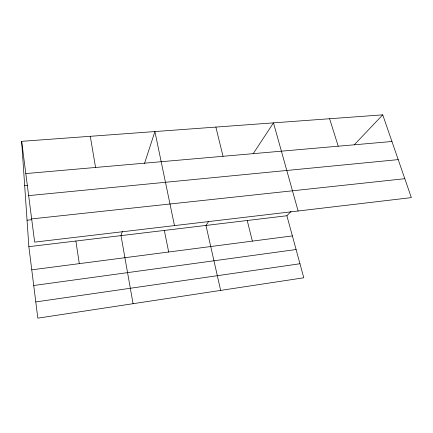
<?xml version="1.0" encoding="UTF-8"?>
<svg xmlns="http://www.w3.org/2000/svg" width="433" height="433" viewBox="0 0 433 433"><rect width="100%" height="100%" fill="white"/><g stroke="black" fill="none" stroke-linecap="round" stroke-linejoin="round"><path stroke-width="0.65" d="M122.425 231.233L120.996 235.628L133.072 303.701M144.519 163.441L154.906 131.556L174.488 225.598M208.489 221.62L205.978 225.441L220.646 290.408M253.148 153.758L273.483 122.858L298.115 210.995M286.89 215.748L303.793 277.786L37.823 318.158L28.854 246.664L286.89 215.748L291.003 211.412M354.232 144.844L382.723 114.842L411.35 197.621L34.651 242.123L21.65 141.337L382.723 114.842M35.787 301.931L299.966 263.751M33.725 285.504L296.091 249.516M31.761 269.829L292.383 235.909M31.658 218.914L404.806 178.694M27.046 220.218L31.696 219.715M28.654 195.619L398.208 159.615M24.676 185.551L27.355 185.302M25.807 173.579L391.941 141.494M329.61 118.739L338.222 146.202M247.227 220.5L252.369 241.116M215.872 127.086L223.022 156.297M164.329 230.432L168.686 252.011M90.281 136.298L95.569 167.468M75.878 241.029L79.309 263.643M21.65 141.337L28.854 246.664"/></g></svg>
